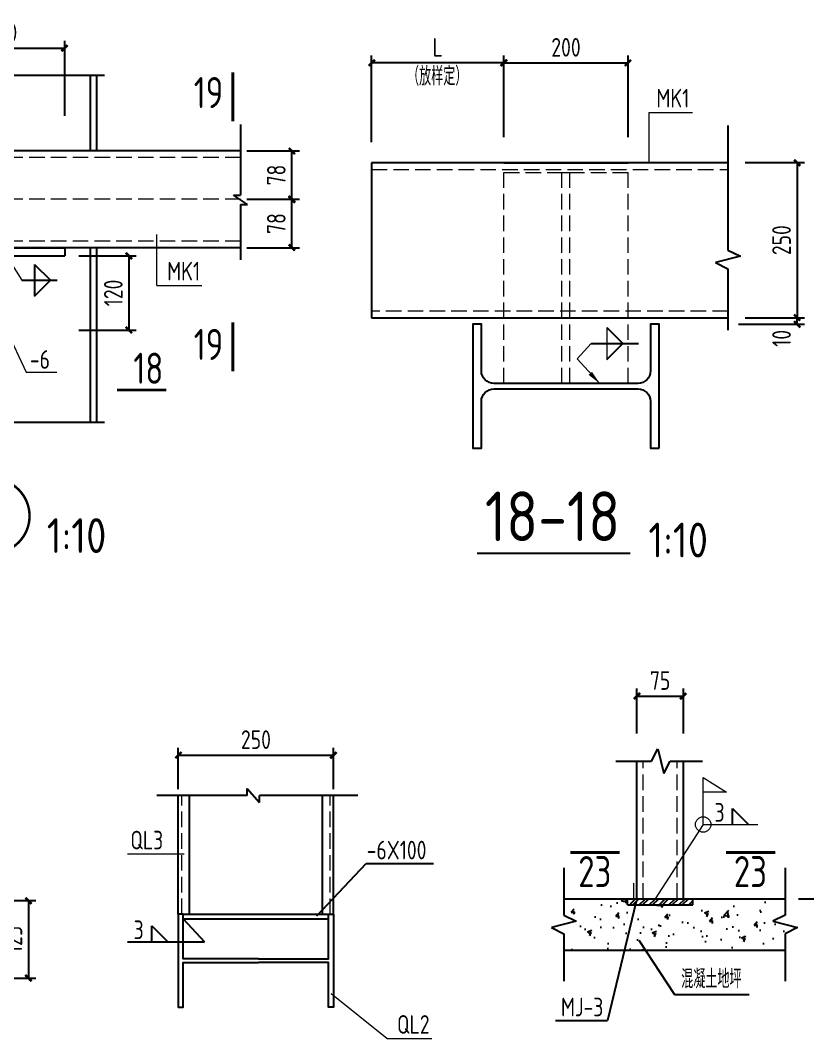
# Model space of a CAD drawing. Header units: millimetres. Extents: x 866309 to 879639, y 39442 to 44891.
# Drawn here: x 875632.7 to 875759.3, y 39566.8 to 39730.7 of the extents above; entities that cross this region are included whole.
import ezdxf

# ---------------------------------------------------------------- set-up
doc = ezdxf.new("R2010")
doc.units = ezdxf.units.MM
doc.header["$LTSCALE"] = 1000
doc.header["$MEASUREMENT"] = 0
doc.linetypes.add('DASH', pattern=[0.35, 0.25, -0.1])
for name, color, linetype, lineweight in [('1', 4, 'Continuous', 70), ('D3', 62, 'Continuous', 9), ('LZ', 64, 'Continuous', 9), ('数字', 3, 'Continuous', 9), ('细实线', 1, 'Continuous', 20)]:
    doc.layers.add(name, color=color, linetype=linetype, lineweight=lineweight)
for name, color, linetype in [('D1', 112, 'Continuous'), ('D2', 6, 'Continuous'), ('DIM', 7, 'Continuous'), ('DRAWING0', 112, 'Continuous'), ('M_Prof', 2, 'Continuous'), ('Prof', 2, 'Continuous'), ('PUB_DIM', 3, 'Continuous'), ('THIN', 7, 'Continuous'), ('尺寸标注', 7, 'Continuous'), ('文字', 7, 'Continuous'), ('柱子', 8, 'Continuous')]:
    doc.layers.add(name, color=color, linetype=linetype)
doc.styles.add('GBHZ', font='gbenor.shx', dxfattribs={"width": 0.9, "bigfont": 'gbcbig.shx'})
doc.dimstyles.new('Y10', dxfattribs={"dimscale": 0, "dimtxt": 3, "dimasz": 0.01, "dimexe": 1.2, "dimexo": 1, "dimgap": 1, "dimtad": 1, "dimdec": 0, "dimlfac": 10, "dimzin": 0, "dimdsep": 46, "dimtxsty": 'GBHZ', "dimblk1": 'DX', "dimblk2": 'DX', "dimsah": 1, "dimcen": 0.09, "dimdle": 1, "dimadec": 0, "dimazin": 0, "dimtfac": 1, "dimtdec": 0, "dimtix": 1, "dimtmove": 2, "dimatfit": 3, "dimldrblk": 'DX', "dimfxl": 0, "dimtolj": 1, "dimtzin": 0, "dimarcsym": 0})

# ---------------------------------------------------------------- blocks, each defined once
blk = doc.blocks.new('DX')
at = {"color": 0, "linetype": 'ByBlock', "const_width": 40}
blk.add_lwpolyline([(-54, -51), (46, 49)], dxfattribs=at)
blk = doc.blocks.new('*D3578')
at = {"layer": 'Defpoints', "color": 0, "linetype": 'ByBlock', "transparency": 16777216}
for p in [(875639.84, 39726.19), (875639.84, 39714.29), (875619.84, 39714.08)]:
    blk.add_point(p, dxfattribs=at)
at = {"layer": 'DIM', "color": 0, "linetype": 'ByBlock', "lineweight": -2, "transparency": 16777216}
for p, q in [((875619.84, 39715.08), (875619.84, 39727.39)), ((875639.84, 39715.29), (875639.84, 39727.39)), ((875619.85, 39726.19), (875639.83, 39726.19))]:
    blk.add_line(p, q, dxfattribs=at)
at = {"layer": 'DIM', "color": 0, "linetype": 'ByBlock', "lineweight": -2, "transparency": 16777216, "xscale": 0.01, "yscale": 0.01, "zscale": 0.01, "rotation": 180}
blk.add_blockref('DX', (875619.84, 39726.19), dxfattribs=at)
at = {"layer": 'DIM', "color": 0, "linetype": 'ByBlock', "lineweight": -2, "transparency": 16777216, "xscale": 0.01, "yscale": 0.01, "zscale": 0.01}
blk.add_blockref('DX', (875639.84, 39726.19), dxfattribs=at)
at = {"layer": 'DIM', "color": 0, "linetype": 'ByBlock', "transparency": 16777216, "insert": (875629.84, 39728.69), "char_height": 3, "attachment_point": 5, "style": 'GBHZ'}
blk.add_mtext('\\A1;200', dxfattribs=at)
blk = doc.blocks.new('*D3579')
at = {"layer": 'Defpoints', "color": 0, "linetype": 'ByBlock', "transparency": 16777216}
for p in [(875641.1, 39692.78), (875641.1, 39680.78), (875650.15, 39680.78)]:
    blk.add_point(p, dxfattribs=at)
at = {"layer": 'DIM', "color": 0, "linetype": 'ByBlock', "lineweight": -2, "transparency": 16777216}
for p, q in [((875642.1, 39692.78), (875651.35, 39692.78)), ((875650.15, 39692.77), (875650.15, 39680.79)), ((875642.1, 39680.78), (875651.35, 39680.78))]:
    blk.add_line(p, q, dxfattribs=at)
at = {"layer": 'DIM', "color": 0, "linetype": 'ByBlock', "lineweight": -2, "transparency": 16777216, "xscale": 0.01, "yscale": 0.01, "zscale": 0.01}
for p, rotation in [((875650.15, 39692.78), 90), ((875650.15, 39680.78), 270)]:
    blk.add_blockref('DX', p, dxfattribs=dict(at, rotation=rotation))
at = {"layer": 'DIM', "color": 0, "linetype": 'ByBlock', "transparency": 16777216, "insert": (875647.65, 39686.78), "char_height": 3, "attachment_point": 5, "rotation": 90, "style": 'GBHZ'}
blk.add_mtext('\\A1;120', dxfattribs=at)
blk = doc.blocks.new('*D3580')
at = {"layer": 'Defpoints', "color": 0, "linetype": 'ByBlock', "transparency": 16777216}
for p in [(875689.2, 39723.82), (875710.46, 39710.88), (875689.2, 39710.04)]:
    blk.add_point(p, dxfattribs=at)
at = {"layer": 'DIM', "color": 0, "linetype": 'ByBlock', "lineweight": -2, "transparency": 16777216}
for p, q in [((875689.2, 39711.04), (875689.2, 39725.02)), ((875710.46, 39711.88), (875710.46, 39725.02)), ((875710.45, 39723.82), (875689.21, 39723.82))]:
    blk.add_line(p, q, dxfattribs=at)
at = {"layer": 'DIM', "color": 0, "linetype": 'ByBlock', "lineweight": -2, "transparency": 16777216, "xscale": 0.01, "yscale": 0.01, "zscale": 0.01, "rotation": 180}
blk.add_blockref('DX', (875689.2, 39723.82), dxfattribs=at)
at = {"layer": 'DIM', "color": 0, "linetype": 'ByBlock', "lineweight": -2, "transparency": 16777216, "xscale": 0.01, "yscale": 0.01, "zscale": 0.01}
blk.add_blockref('DX', (875710.46, 39723.82), dxfattribs=at)
at = {"layer": 'DIM', "color": 0, "linetype": 'ByBlock', "transparency": 16777216, "insert": (875699.83, 39726.32), "char_height": 3, "attachment_point": 5, "style": 'GBHZ'}
blk.add_mtext('\\A1;L', dxfattribs=at)
blk = doc.blocks.new('*D3581')
at = {"layer": 'Defpoints', "color": 0, "linetype": 'ByBlock', "transparency": 16777216}
for p in [(875747.2, 39681.78), (875748.28, 39682.78), (875757.63, 39682.78)]:
    blk.add_point(p, dxfattribs=at)
at = {"layer": 'DIM', "color": 0, "linetype": 'ByBlock', "lineweight": -2, "transparency": 16777216}
for p, q in [((875748.2, 39681.78), (875758.83, 39681.78)), ((875749.28, 39682.78), (875758.83, 39682.78)), ((875757.63, 39682.79), (875757.63, 39682.8)), ((875757.63, 39681.78), (875757.63, 39682.78)), ((875757.63, 39681.77), (875757.63, 39681.76))]:
    blk.add_line(p, q, dxfattribs=at)
at = {"layer": 'DIM', "color": 0, "linetype": 'ByBlock', "lineweight": -2, "transparency": 16777216, "xscale": 0.01, "yscale": 0.01, "zscale": 0.01}
for p, rotation in [((875757.63, 39682.78), 270), ((875757.63, 39681.78), 90)]:
    blk.add_blockref('DX', p, dxfattribs=dict(at, rotation=rotation))
at = {"layer": 'DIM', "color": 0, "linetype": 'ByBlock', "transparency": 16777216, "insert": (875755.13, 39679.48), "char_height": 3, "attachment_point": 5, "rotation": 90, "style": 'GBHZ'}
blk.add_mtext('\\A1;10', dxfattribs=at)
blk = doc.blocks.new('*D3582')
at = {"layer": 'Defpoints', "color": 0, "linetype": 'ByBlock', "transparency": 16777216}
for p in [(875748.28, 39707.78), (875748.28, 39682.78), (875757.63, 39682.78)]:
    blk.add_point(p, dxfattribs=at)
at = {"layer": 'DIM', "color": 0, "linetype": 'ByBlock', "lineweight": -2, "transparency": 16777216}
for p, q in [((875749.28, 39707.78), (875758.83, 39707.78)), ((875757.63, 39707.77), (875757.63, 39682.79)), ((875749.28, 39682.78), (875758.83, 39682.78))]:
    blk.add_line(p, q, dxfattribs=at)
at = {"layer": 'DIM', "color": 0, "linetype": 'ByBlock', "lineweight": -2, "transparency": 16777216, "xscale": 0.01, "yscale": 0.01, "zscale": 0.01}
for p, rotation in [((875757.63, 39707.78), 90), ((875757.63, 39682.78), 270)]:
    blk.add_blockref('DX', p, dxfattribs=dict(at, rotation=rotation))
at = {"layer": 'DIM', "color": 0, "linetype": 'ByBlock', "transparency": 16777216, "insert": (875755.13, 39695.28), "char_height": 3, "attachment_point": 5, "rotation": 90, "style": 'GBHZ'}
blk.add_mtext('\\A1;250', dxfattribs=at)
blk = doc.blocks.new('*D3583')
at = {"layer": 'Defpoints', "color": 0, "linetype": 'ByBlock', "transparency": 16777216}
for p in [(875730.46, 39723.82), (875710.46, 39710.88), (875730.46, 39710.88)]:
    blk.add_point(p, dxfattribs=at)
at = {"layer": 'DIM', "color": 0, "linetype": 'ByBlock', "lineweight": -2, "transparency": 16777216}
for p, q in [((875710.46, 39711.88), (875710.46, 39725.02)), ((875730.46, 39711.88), (875730.46, 39725.02)), ((875710.47, 39723.82), (875730.45, 39723.82))]:
    blk.add_line(p, q, dxfattribs=at)
at = {"layer": 'DIM', "color": 0, "linetype": 'ByBlock', "lineweight": -2, "transparency": 16777216, "xscale": 0.01, "yscale": 0.01, "zscale": 0.01, "rotation": 180}
blk.add_blockref('DX', (875710.46, 39723.82), dxfattribs=at)
at = {"layer": 'DIM', "color": 0, "linetype": 'ByBlock', "lineweight": -2, "transparency": 16777216, "xscale": 0.01, "yscale": 0.01, "zscale": 0.01}
blk.add_blockref('DX', (875730.46, 39723.82), dxfattribs=at)
at = {"layer": 'DIM', "color": 0, "linetype": 'ByBlock', "transparency": 16777216, "insert": (875720.46, 39726.32), "char_height": 3, "attachment_point": 5, "style": 'GBHZ'}
blk.add_mtext('\\A1;200', dxfattribs=at)
blk = doc.blocks.new('*D3590')
at = {"layer": 'Defpoints', "color": 0, "linetype": 'ByBlock', "transparency": 16777216}
for p in [(875668.12, 39701.86), (875676.37, 39701.86), (875668.12, 39694.06)]:
    blk.add_point(p, dxfattribs=at)
at = {"layer": 'DIM', "color": 0, "linetype": 'ByBlock', "lineweight": -2, "transparency": 16777216}
for p, q in [((875669.12, 39701.86), (875677.57, 39701.86)), ((875676.37, 39694.07), (875676.37, 39701.85)), ((875669.12, 39694.06), (875677.57, 39694.06))]:
    blk.add_line(p, q, dxfattribs=at)
at = {"layer": 'DIM', "color": 0, "linetype": 'ByBlock', "lineweight": -2, "transparency": 16777216, "xscale": 0.01, "yscale": 0.01, "zscale": 0.01}
for p, rotation in [((875676.37, 39701.86), 90), ((875676.37, 39694.06), 270)]:
    blk.add_blockref('DX', p, dxfattribs=dict(at, rotation=rotation))
at = {"layer": 'DIM', "color": 0, "linetype": 'ByBlock', "transparency": 16777216, "insert": (875673.87, 39697.96), "char_height": 3, "attachment_point": 5, "rotation": 90, "style": 'GBHZ'}
blk.add_mtext('\\A1;78', dxfattribs=at)
blk = doc.blocks.new('*D3591')
at = {"layer": 'Defpoints', "color": 0, "linetype": 'ByBlock', "transparency": 16777216}
for p in [(875668.12, 39709.66), (875676.37, 39709.66), (875668.12, 39701.86)]:
    blk.add_point(p, dxfattribs=at)
at = {"layer": 'DIM', "color": 0, "linetype": 'ByBlock', "lineweight": -2, "transparency": 16777216}
for p, q in [((875669.12, 39709.66), (875677.57, 39709.66)), ((875676.37, 39701.87), (875676.37, 39709.65)), ((875669.12, 39701.86), (875677.57, 39701.86))]:
    blk.add_line(p, q, dxfattribs=at)
at = {"layer": 'DIM', "color": 0, "linetype": 'ByBlock', "lineweight": -2, "transparency": 16777216, "xscale": 0.01, "yscale": 0.01, "zscale": 0.01}
for p, rotation in [((875676.37, 39709.66), 90), ((875676.37, 39701.86), 270)]:
    blk.add_blockref('DX', p, dxfattribs=dict(at, rotation=rotation))
at = {"layer": 'DIM', "color": 0, "linetype": 'ByBlock', "transparency": 16777216, "insert": (875673.87, 39705.76), "char_height": 3, "attachment_point": 5, "rotation": 90, "style": 'GBHZ'}
blk.add_mtext('\\A1;78', dxfattribs=at)
blk = doc.blocks.new('*D5035')
at = {"layer": 'Defpoints', "color": 0, "linetype": 'ByBlock', "transparency": 16777216}
for p in [(875625.9, 39588.98), (875625.9, 39576.48), (875634, 39576.48)]:
    blk.add_point(p, dxfattribs=at)
at = {"layer": 'DIM', "color": 0, "linetype": 'ByBlock', "lineweight": -2, "transparency": 16777216}
for p, q in [((875626.9, 39588.98), (875635.2, 39588.98)), ((875634, 39588.97), (875634, 39576.49)), ((875626.9, 39576.48), (875635.2, 39576.48))]:
    blk.add_line(p, q, dxfattribs=at)
at = {"layer": 'DIM', "color": 0, "linetype": 'ByBlock', "lineweight": -2, "transparency": 16777216, "xscale": 0.01, "yscale": 0.01, "zscale": 0.01}
for p, rotation in [((875634, 39588.98), 90), ((875634, 39576.48), 270)]:
    blk.add_blockref('DX', p, dxfattribs=dict(at, rotation=rotation))
at = {"layer": 'DIM', "color": 0, "linetype": 'ByBlock', "transparency": 16777216, "insert": (875631.5, 39582.73), "char_height": 3, "attachment_point": 5, "rotation": 90, "style": 'GBHZ'}
blk.add_mtext('\\A1;125', dxfattribs=at)
blk = doc.blocks.new('*D5043')
at = {"layer": 'Defpoints', "color": 0, "linetype": 'ByBlock', "transparency": 16777216}
for p in [(875683.09, 39612.4), (875658.09, 39605.91, 5), (875683.09, 39605.91, 5)]:
    blk.add_point(p, dxfattribs=at)
at = {"layer": 'DIM', "color": 0, "linetype": 'ByBlock', "lineweight": -2, "transparency": 16777216}
for p, q in [((875658.09, 39606.91), (875658.09, 39613.6)), ((875683.09, 39606.91), (875683.09, 39613.6)), ((875658.1, 39612.4), (875683.08, 39612.4))]:
    blk.add_line(p, q, dxfattribs=at)
at = {"layer": 'DIM', "color": 0, "linetype": 'ByBlock', "lineweight": -2, "transparency": 16777216, "xscale": 0.01, "yscale": 0.01, "zscale": 0.01, "rotation": 180}
blk.add_blockref('DX', (875658.09, 39612.4), dxfattribs=at)
at = {"layer": 'DIM', "color": 0, "linetype": 'ByBlock', "lineweight": -2, "transparency": 16777216, "xscale": 0.01, "yscale": 0.01, "zscale": 0.01}
blk.add_blockref('DX', (875683.09, 39612.4), dxfattribs=at)
at = {"layer": 'DIM', "color": 0, "linetype": 'ByBlock', "transparency": 16777216, "insert": (875670.59, 39614.9), "char_height": 3, "attachment_point": 5, "style": 'GBHZ'}
blk.add_mtext('\\A1;250', dxfattribs=at)
blk = doc.blocks.new('*D5053')
at = {"layer": 'Defpoints', "color": 0, "linetype": 'ByBlock', "transparency": 16777216}
for p in [(875739.35, 39621.91), (875731.85, 39614.88), (875739.35, 39614.88)]:
    blk.add_point(p, dxfattribs=at)
at = {"layer": 'DIM', "color": 0, "linetype": 'ByBlock', "lineweight": -2, "transparency": 16777216}
for p, q in [((875731.85, 39615.88), (875731.85, 39623.11)), ((875739.35, 39615.88), (875739.35, 39623.11)), ((875731.86, 39621.91), (875739.34, 39621.91))]:
    blk.add_line(p, q, dxfattribs=at)
at = {"layer": 'DIM', "color": 0, "linetype": 'ByBlock', "lineweight": -2, "transparency": 16777216, "xscale": 0.01, "yscale": 0.01, "zscale": 0.01, "rotation": 180}
blk.add_blockref('DX', (875731.85, 39621.91), dxfattribs=at)
at = {"layer": 'DIM', "color": 0, "linetype": 'ByBlock', "lineweight": -2, "transparency": 16777216, "xscale": 0.01, "yscale": 0.01, "zscale": 0.01}
blk.add_blockref('DX', (875739.35, 39621.91), dxfattribs=at)
at = {"layer": 'DIM', "color": 0, "linetype": 'ByBlock', "transparency": 16777216, "insert": (875735.6, 39624.41), "char_height": 3, "attachment_point": 5, "style": 'GBHZ'}
blk.add_mtext('\\A1;75', dxfattribs=at)

msp = doc.modelspace()

# ---------------------------------------------------------------- hatches: boundary and pattern name
at = {"layer": 'DIM'}
h = msp.add_hatch(dxfattribs=at)
h.set_pattern_fill('AR-CONC', color=256, style=0)
h.set_pattern_definition([(50, (474352.076, 183260.7224), (7.17260183, -0.62752135), [0.75, -8.25]), (355, (474352.076, 183260.722), (-1.38751334, 7.52192134), [0.6, -6.6]), (100.4514, (474352.6736, 183260.67), (5.78509382, 6.89439542), [0.6374019, -7.01142112]), (46.1842, (474352.076, 183262.722), (10.67241049, -1.65519014), [1.125, -12.375]), (96.6356, (474352.965, 183262.584), (9.34662706, 9.7411787), [0.95610288, -10.51713]), (351.1842, (474352.076, 183262.722), (9.34661945, 9.741186), [0.9, -9.9]), (21, (474353.076, 183262.2224), (5.96907052, -4.02618891), [0.75, -8.25]), (326, (474353.076, 183262.222), (2.43315332, 7.25150045), [0.6, -6.6]), (71.4514, (474353.573, 183261.887), (8.40222629, 3.22530497), [0.6374019, -7.01142112]), (37.5, (474352.0758, 183260.7224), (0.121598553, 3.328938538), [0, -6.52, 0, -6.7, 0, -6.625]), (7.5, (474352.076, 183260.7224), (2.630695374, 3.94411712), [0, -3.82, 0, -6.37, 0, -2.525]), (327.5, (474349.8458, 183260.7224), (5.338224362, -0.225548717), [0, -2.5, 0, -7.8, 0, -10.35]), (317.5, (474348.846, 183260.7224), (5.831861693, 1.001049823), [0, -3.25, 0, -5.18, 0, -7.35])])
h.paths.add_polyline_path([(875731.603, 39588.286), (875730.349, 39588.286), (875730.349, 39589.286), (875720.107, 39589.286), (875720.107, 39586.658), (875722.107, 39585.658), (875718.107, 39584.658), (875720.107, 39583.658), (875720.107, 39581.03), (875729.488, 39581.03)])
h = msp.add_hatch(dxfattribs=at)
h.set_pattern_fill('AR-CONC', color=256, style=0)
h.set_pattern_definition([(50, (474310.624, 182495.219), (7.17260183, -0.62752135), [0.75, -8.25]), (355, (474310.624, 182495.219), (-1.38751334, 7.52192134), [0.6, -6.6]), (100.4514, (474311.2215, 182495.1666), (5.78509382, 6.89439542), [0.6374019, -7.01142112]), (46.1842, (474310.624, 182497.219), (10.67241049, -1.65519014), [1.125, -12.375]), (96.6356, (474311.513, 182497.081), (9.34662706, 9.7411787), [0.95610288, -10.51713]), (351.1842, (474310.624, 182497.219), (9.34661945, 9.741186), [0.9, -9.9]), (21, (474311.624, 182496.719), (5.96907052, -4.02618891), [0.75, -8.25]), (326, (474311.624, 182496.719), (2.43315332, 7.25150045), [0.6, -6.6]), (71.4514, (474312.121, 182496.3834), (8.40222629, 3.22530497), [0.6374019, -7.01142112]), (37.5, (474310.6238, 182495.219), (0.121598553, 3.328938538), [0, -6.52, 0, -6.7, 0, -6.625]), (7.5, (474310.6238, 182495.219), (2.630695374, 3.94411712), [0, -3.82, 0, -6.37, 0, -2.525]), (327.5, (474308.3938, 182495.219), (5.338224362, -0.225548717), [0, -2.5, 0, -7.8, 0, -10.35]), (317.5, (474307.394, 182495.219), (5.831861693, 1.001049823), [0, -3.25, 0, -5.18, 0, -7.35])])
h.paths.add_polyline_path([(875753.707, 39585.658), (875755.707, 39586.658), (875755.707, 39589.286), (875740.849, 39589.286), (875740.849, 39588.286), (875732.103, 39588.286), (875729.988, 39581.03), (875755.707, 39581.03), (875755.707, 39583.658), (875757.707, 39584.658)])
h = msp.add_hatch(dxfattribs=at)
h.set_pattern_fill('ANSI32', color=256, scale=3, style=0)
h.set_pattern_definition([(45, (465285.4218, 177477.8405), (-0.7954951288, 0.7954951288), []), (45, (465285.9521, 177477.8405), (-0.7954951288, 0.7954951288), [])])
h.paths.add_polyline_path([(875740.849, 39588.286), (875740.849, 39589.286), (875730.849, 39589.286), (875730.849, 39588.286)])

# ---------------------------------------------------------------- linework, layer by layer
at = {"linetype": 'ByBlock', "ltscale": 0.5, "const_width": 0.4}
msp.add_lwpolyline([(875622.18, 39650.889, 1), (875634.18, 39650.889, 1)], format="xyb", close=True, dxfattribs=at)
at = {"layer": '1', "color": 2, "const_width": 0.48}
for points in [[(875666.888, 39722.315), (875666.888, 39714.393)], [(875666.888, 39682.068), (875666.888, 39674.146)], [(875648.253, 39671.167), (875656.175, 39671.167)]]:
    msp.add_lwpolyline(points, dxfattribs=at)
at = {"layer": '1', "color": 2, "const_width": 0.48, "elevation": 0}
for points in [[(875721.179, 39596.727), (875729.101, 39596.727)], [(875746.21, 39596.727), (875754.132, 39596.727)]]:
    msp.add_lwpolyline(points, dxfattribs=at)
at = {"layer": 'D1', "color": 251}
for p, q in [((875631.111, 39721.82), (875646.219, 39721.82)), ((875668.121, 39713.909), (875668.121, 39702.517)), ((875669.246, 39701.036), (875666.997, 39702.517)), ((875666.997, 39702.517), (875668.121, 39702.517)), ((875668.121, 39701.036), (875668.121, 39692.112)), ((875668.121, 39701.036), (875669.246, 39701.036)), ((875634.963, 39691.388), (875634.963, 39686.25)), ((875634.963, 39691.388), (875637.533, 39688.819)), ((875632.934, 39688.819), (875638.614, 39688.819)), ((875634.963, 39686.25), (875637.533, 39688.819)), ((875727.02, 39681.22), (875729.589, 39678.65)), ((875724.523, 39678.65), (875732.129, 39678.65)), ((875727.02, 39676.081), (875729.589, 39678.65)), ((875631.111, 39665.97), (875646.219, 39665.97)), ((875747.264, 39601.236), (875747.264, 39603.805)), ((875747.264, 39603.805), (875749.833, 39601.236))]:
    msp.add_line(p, q, dxfattribs=at)
at = {"layer": 'D1'}
for p, q in [((875669.202, 39607.037), (875671.183, 39604.789)), ((875669.202, 39605.913), (875669.202, 39607.037)), ((875669.202, 39605.913), (875654.645, 39605.913)), ((875671.183, 39604.789), (875671.183, 39605.913)), ((875686.994, 39605.913), (875671.183, 39605.913))]:
    msp.add_line(p, q, dxfattribs=at)
at = {"layer": 'D1', "elevation": 0}
msp.add_lwpolyline([(875757.865, 39589.286), (875765.46, 39589.286)], dxfattribs=at)
at = {"layer": 'D2'}
for p, q in [((875643.946, 39721.82), (875643.946, 39709.665)), ((875644.946, 39721.82), (875644.946, 39709.665)), ((875668.121, 39709.665), (875605.637, 39709.665)), ((875746.509, 39707.735), (875689.191, 39707.735)), ((875710.456, 39707.735), (875730.456, 39707.735)), ((875668.121, 39694.065), (875605.637, 39694.065)), ((875619.839, 39694.065), (875639.839, 39694.065)), ((875639.839, 39694.065), (875639.839, 39692.78)), ((875643.946, 39694.065), (875643.946, 39665.97)), ((875644.946, 39694.065), (875644.946, 39665.97)), ((875619.839, 39692.78), (875639.839, 39692.78)), ((875689.191, 39682.781), (875746.509, 39682.781)), ((875731.85, 39589.286), (875731.85, 39611.432)), ((875739.348, 39589.286), (875739.348, 39611.432)), ((875658.087, 39586.816, 5), (875658.087, 39605.913, 5)), ((875659.883, 39586.816, 5), (875659.883, 39605.913, 5)), ((875681.291, 39586.816, 5), (875681.291, 39605.913, 5)), ((875683.087, 39586.816, 5), (875683.087, 39605.913, 5))]:
    msp.add_line(p, q, dxfattribs=at)
at = {"layer": 'D2', "linetype": 'Continuous'}
msp.add_line((875689.191, 39707.735), (875689.191, 39682.781), dxfattribs=at)
at = {"layer": 'D3', "color": 251}
for p, q in [((875733.777, 39715.845), (875740.831, 39715.845)), ((875733.777, 39715.845), (875733.777, 39707.735)), ((875654.676, 39688.003), (875654.676, 39696.193)), ((875630.482, 39692.78), (875632.934, 39688.819)), ((875654.676, 39688.003), (875661.889, 39688.003)), ((875630.482, 39680.777), (875633.648, 39674.018)), ((875727.02, 39681.22), (875727.02, 39676.081)), ((875722.23, 39676.181), (875724.523, 39678.65)), ((875722.23, 39676.181), (875725.901, 39672.199)), ((875633.648, 39674.018), (875638.576, 39674.018)), ((875691.643, 39566.774), (875682.71, 39573.996)), ((875691.643, 39566.774), (875698.856, 39566.774))]:
    msp.add_line(p, q, dxfattribs=at)
at = {"layer": 'D3'}
msp.add_line((875659.046, 39596.489), (875649.924, 39596.489), dxfattribs=at)
at = {"layer": 'D3', "color": 251}
msp.add_solid([(875724.638, 39674.091), (875725.901, 39672.199), (875724.638, 39674.091), (875724.089, 39673.611)], dxfattribs=at)
at = {"layer": 'DIM', "linetype": 'ByBlock'}
msp.add_line((875731.35, 39589.286), (875738.848, 39589.286), dxfattribs=at)
at = {"layer": 'DRAWING0'}
for p, q in [((875653.828, 39582.345), (875653.828, 39584.914)), ((875653.828, 39584.914), (875656.398, 39582.345)), ((875658.887, 39586.029, 5), (875662.312, 39582.345)), ((875649.928, 39582.345), (875662.312, 39582.345))]:
    msp.add_line(p, q, dxfattribs=at)
at = {"layer": 'LZ', "color": 251, "linetype": 'DASH', "ltscale": 0.01}
for p, q in [((875668.121, 39708.594), (875605.637, 39708.594)), ((875689.191, 39706.665), (875746.509, 39706.665)), ((875710.456, 39672.231), (875710.456, 39706.182)), ((875710.456, 39706.182), (875730.456, 39706.182)), ((875719.814, 39672.231), (875719.814, 39706.182)), ((875719.814, 39706.182), (875721.098, 39706.182)), ((875721.098, 39672.231), (875721.098, 39706.182)), ((875730.456, 39672.231), (875730.456, 39706.182)), ((875668.121, 39701.865), (875605.637, 39701.865)), ((875668.121, 39695.135), (875605.637, 39695.135)), ((875746.509, 39683.852), (875689.191, 39683.852)), ((875732.852, 39589.286), (875732.852, 39611.432)), ((875738.346, 39589.286), (875738.346, 39611.432)), ((875731.35, 39589.286), (875731.35, 39592.539))]:
    msp.add_line(p, q, dxfattribs=at)
at = {"layer": 'LZ', "linetype": 'DASH', "ltscale": 0.01}
for p, q in [((875658.657, 39586.816, 5), (875658.657, 39605.913, 5)), ((875682.517, 39586.816, 5), (875682.517, 39605.913, 5))]:
    msp.add_line(p, q, dxfattribs=at)
at = {"layer": 'M_Prof', "elevation": 5}
for points in [[(875670.987, 39579.616), (875658.887, 39579.616), (875658.887, 39586.816), (875658.087, 39586.816), (875658.087, 39571.816), (875658.887, 39571.816), (875658.887, 39579.016), (875670.987, 39579.016)], [(875670.987, 39579.616), (875682.287, 39579.616), (875682.287, 39586.816), (875683.087, 39586.816), (875683.087, 39571.816), (875682.287, 39571.816), (875682.287, 39579.016), (875670.987, 39579.016)]]:
    msp.add_lwpolyline(points, dxfattribs=at)
at = {"layer": 'Prof'}
msp.add_lwpolyline([(875735.456, 39661.781), (875735.456, 39681.781), (875734.056, 39681.781), (875734.056, 39674.231, -0.4142136), (875732.056, 39672.231), (875708.856, 39672.231, -0.4142136), (875706.856, 39674.231), (875706.856, 39681.781), (875705.456, 39681.781), (875705.456, 39661.781), (875706.856, 39661.781), (875706.856, 39669.331, -0.4142136), (875708.856, 39671.331), (875732.056, 39671.331, -0.4142136), (875734.056, 39669.331), (875734.056, 39661.781)], format="xyb", close=True, dxfattribs=at)
at = {"layer": 'THIN', "linetype": 'ByBlock'}
for p, q in [((875746.509, 39713.735), (875746.509, 39693.684)), ((875746.509, 39693.684), (875748.509, 39692.684)), ((875748.509, 39692.684), (875744.509, 39691.684)), ((875744.509, 39691.684), (875746.509, 39690.684)), ((875746.509, 39690.684), (875746.509, 39680.781))]:
    msp.add_line(p, q, dxfattribs=at)
at = {"layer": 'THIN'}
for p, q in [((875734.216, 39611.432), (875735.216, 39613.432)), ((875735.216, 39613.432), (875736.216, 39609.432)), ((875728.471, 39611.432), (875734.216, 39611.432)), ((875736.216, 39609.432), (875737.216, 39611.432)), ((875737.216, 39611.432), (875742.425, 39611.432)), ((875720.107, 39594.286), (875720.107, 39586.658)), ((875755.707, 39594.286), (875755.707, 39586.658)), ((875720.107, 39586.658), (875722.107, 39585.658)), ((875755.707, 39586.658), (875753.707, 39585.658)), ((875722.107, 39585.658), (875718.107, 39584.658)), ((875718.107, 39584.658), (875720.107, 39583.658)), ((875753.707, 39585.658), (875757.707, 39584.658)), ((875757.707, 39584.658), (875755.707, 39583.658)), ((875720.107, 39583.658), (875720.107, 39576.03)), ((875755.707, 39583.658), (875755.707, 39576.03))]:
    msp.add_line(p, q, dxfattribs=at)
at = {"layer": '尺寸标注'}
for p, q in [((875680.379, 39586.516), (875688.309, 39594.949)), ((875688.309, 39594.949), (875699.16, 39594.949)), ((875658.887, 39586.816, 5), (875682.287, 39586.816, 5)), ((875658.887, 39586.029, 5), (875682.287, 39586.029, 5))]:
    msp.add_line(p, q, dxfattribs=at)
at = {"layer": '文字', "color": 6, "const_width": 0.32}
msp.add_lwpolyline([(875706.169, 39644.889), (875730.83, 39644.889)], dxfattribs=at)
at = {"layer": '柱子'}
for p, q in [((875720.107, 39589.286), (875755.707, 39589.286)), ((875731.762, 39588.833), (875727.142, 39569.705)), ((875730.349, 39589.286), (875740.849, 39589.286)), ((875730.349, 39588.286), (875730.349, 39589.286)), ((875730.349, 39588.286), (875740.849, 39588.286)), ((875740.849, 39588.286), (875740.849, 39589.286)), ((875732.164, 39582.628), (875737.918, 39573.89)), ((875720.107, 39581.03), (875755.707, 39581.03)), ((875737.918, 39573.89), (875749.942, 39573.89)), ((875718.779, 39569.705), (875727.142, 39569.705))]:
    msp.add_line(p, q, dxfattribs=at)
at = {"layer": '细实线', "color": 251}
for p, q in [((875742.523, 39601.236), (875742.523, 39608.797)), ((875742.523, 39608.797), (875746.28, 39606.426)), ((875746.28, 39606.426), (875742.523, 39606.426)), ((875742.523, 39601.236), (875734.782, 39589.286)), ((875742.523, 39601.236), (875751.34, 39601.236))]:
    msp.add_line(p, q, dxfattribs=at)
msp.add_circle((875742.523, 39601.236), 1.238, dxfattribs=at)
msp.add_solid([(875742.523, 39606.426), (875742.523, 39608.797), (875746.28, 39606.426), (875742.523, 39606.426)], dxfattribs=at)

# ---------------------------------------------------------------- texts
at = {"layer": 'DRAWING0', "style": 'GBHZ', "width": 0.9}
msp.add_text('3', height=3, dxfattribs=at).set_placement((875650.919, 39582.792))
at = {"layer": 'PUB_DIM', "style": 'GBHZ', "width": 0.9}
for s, p in [('19', (875660.594, 39716.538)), ('19', (875660.594, 39676.002)), ('18', (875650.883, 39672.167)), ('23', (875722.427, 39591.161)), ('23', (875747.458, 39591.161))]:
    msp.add_text(s, height=5, dxfattribs=at).set_placement(p)
at = {"layer": '数字', "style": 'GBHZ', "width": 0.9}
for s, p in [('（放样定）', (875694.887, 39720.176)), ('MK1', (875735.006, 39716.634)), ('MK1', (875656.315, 39688.792)), ('-6', (875634.231, 39674.583)), ('3', (875744.354, 39601.683)), ('QL3', (875650.389, 39597.229)), ('-6X100', (875688.408, 39595.619)), ('混凝土地坪', (875738.986, 39574.88)), ('MJ-3', (875719.645, 39570.365)), ('QL2', (875693.282, 39567.563))]:
    msp.add_text(s, height=3, dxfattribs=at).set_placement(p)
at = {"layer": '文字', "color": 6, "style": 'GBHZ'}
for s, height, p in [('18-18', 8, (875707.42, 39646.84)), ('1:10', 5.6, (875636.946, 39644.937, -0.009)), ('1:10', 5.6, (875733.709, 39644.219))]:
    msp.add_text(s, height=height, dxfattribs=at).set_placement(p)

# ---------------------------------------------------------------- dimensions: what is measured, and where the dimension line sits
at = {"layer": 'DIM', "linetype": 'ByBlock'}
for base, p1, p2, picture, middle in [((875639.839, 39726.19), (875619.839, 39714.079), (875639.839, 39714.293), '*D3578', (875629.839, 39728.69)), ((875730.456, 39723.824), (875710.456, 39710.877), (875730.456, 39710.877), '*D3583', (875720.456, 39726.324)), ((875683.087, 39612.398), (875658.087, 39605.913, 5), (875683.087, 39605.913, 5), '*D5043', (875670.587, 39614.898))]:
    dim = msp.add_linear_dim(base=base, p1=p1, p2=p2, dimstyle='Y10', override={"dimscale": 1}, dxfattribs=at)
    dim.commit()
    dim.dimension.update_dxf_attribs({"geometry": picture, "text_midpoint": middle})
dim = msp.add_linear_dim(base=(875689.197, 39723.824), p1=(875710.456, 39710.877), p2=(875689.197, 39710.045), text='L', dimstyle='Y10', override={"dimscale": 1}, dxfattribs=at)
dim.commit()
dim.dimension.update_dxf_attribs({"geometry": '*D3580', "text_midpoint": (875699.826, 39726.324)})
for base, p1, p2, angle, picture, middle in [((875676.367, 39709.665), (875668.121, 39701.865), (875668.121, 39709.665), 90, '*D3591', (875673.867, 39705.765)), ((875757.634, 39682.781), (875748.276, 39707.779), (875748.276, 39682.781), 90, '*D3582', (875755.134, 39695.28)), ((875676.367, 39701.865), (875668.121, 39694.065), (875668.121, 39701.865), 90, '*D3590', (875673.867, 39697.965)), ((875650.149, 39680.777), (875641.102, 39692.78), (875641.102, 39680.777), 270, '*D3579', (875647.649, 39686.779)), ((875633.999, 39576.481), (875625.899, 39588.981), (875625.899, 39576.481), 270, '*D5035', (875631.499, 39582.731))]:
    dim = msp.add_linear_dim(base=base, p1=p1, p2=p2, angle=angle, dimstyle='Y10', override={"dimscale": 1}, dxfattribs=at)
    dim.commit()
    dim.dimension.update_dxf_attribs({"geometry": picture, "text_midpoint": middle})
dim = msp.add_linear_dim(base=(875757.634, 39682.781), p1=(875747.204, 39681.781), p2=(875748.276, 39682.781), angle=90, dimstyle='Y10', override={"dimscale": 1}, dxfattribs=at)
dim.commit()
dim.dimension.update_dxf_attribs({"geometry": '*D3581', "text_midpoint": (875755.134, 39679.476), "dimtype": 160})
at = {"layer": 'DIM', "color": 0, "linetype": 'ByBlock'}
dim = msp.add_linear_dim(base=(875739.348, 39621.906), p1=(875731.85, 39614.88), p2=(875739.348, 39614.88), dimstyle='Y10', override={"dimscale": 1}, dxfattribs=at)
dim.commit()
dim.dimension.update_dxf_attribs({"geometry": '*D5053', "text_midpoint": (875735.599, 39624.406)})

doc.saveas('drawing.dxf')
